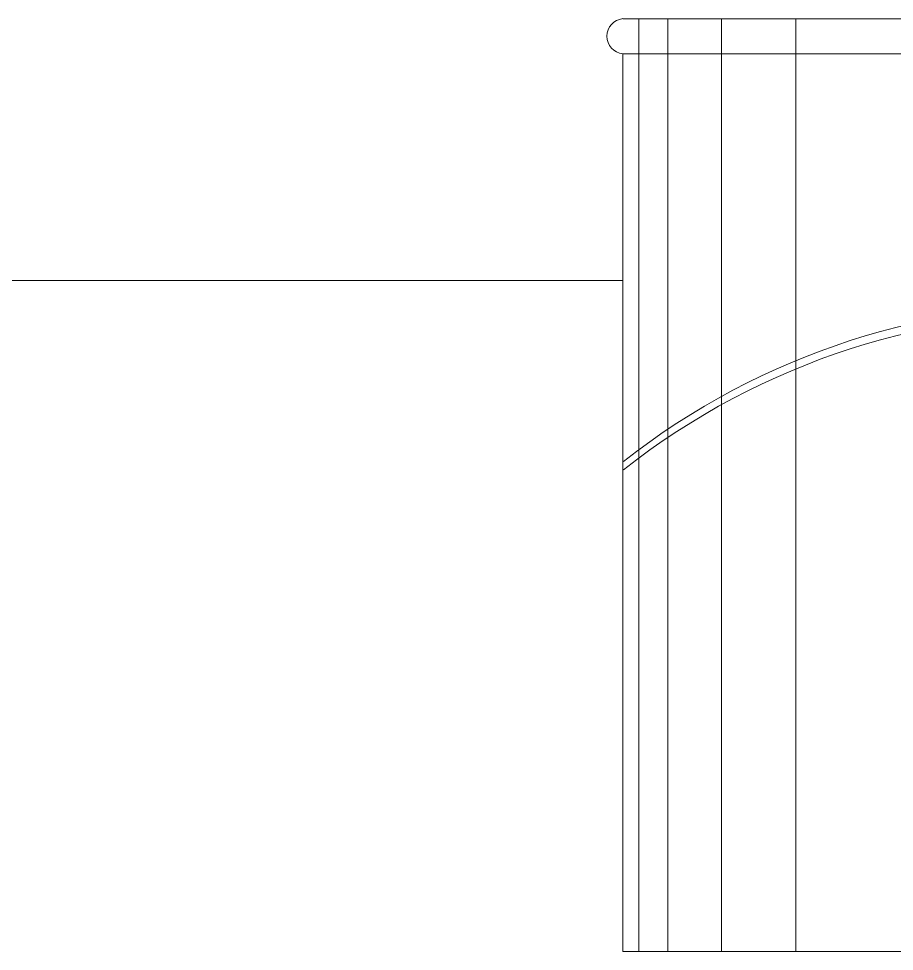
# Model space of a CAD drawing. Header units: millimetres. Extents: x -51 to 151, y -74 to 104.
# Drawn here: x 84.7451 to 84.9409, y -64.8473 to -64.6387 of the extents above; entities that cross this region are included whole.
import ezdxf

# ---------------------------------------------------------------- set-up
doc = ezdxf.new("R2010")
doc.units = ezdxf.units.MM
doc.header["$LTSCALE"] = 15
doc.layers.add('G', color=8, linetype='Continuous')

# ---------------------------------------------------------------- blocks, each defined once
blk = doc.blocks.new('sf')
at = {"color": 43, "lineweight": 5}
for p, q in [((17714.82, 470560.55), (18114.82, 470560.55)), ((18040.95, 470162.57), (18040.95, 470560.55)), ((18072.68, 470162.57), (18072.68, 470560.55)), ((18095.6, 470162.57), (18095.6, 470560.55)), ((18107.94, 470162.57), (18107.94, 470560.55)), ((17714.82, 470545.55), (18114.82, 470545.55)), ((18114.82, 470545.55), (18114.82, 470162.57)), ((18114.82, 470162.57), (17714.82, 470162.57))]:
    blk.add_line(p, q, dxfattribs=at)
for centre, radius, start, end in [((18113.98, 470553.05), 7.55, 276.4136, 83.5864), ((17921.88, 470126.47), 311.74, 51.8364, 131.7408), ((17921.88, 470122.94), 311.74, 51.8364, 131.7408)]:
    blk.add_arc(centre, radius, start, end, dxfattribs=at)

msp = doc.modelspace()

# ---------------------------------------------------------------- linework, layer by layer
at = {"layer": 'G', "lineweight": 0}
msp.add_lwpolyline([(84.88016, -64.69729), (84.48292, -64.69729)], dxfattribs=at)

# ---------------------------------------------------------------- block references
at = {"lineweight": 5, "xscale": -0.0005240255359560251, "yscale": 0.0005240255359560251, "zscale": 0.0005240255359560251}
msp.add_blockref('sf', (94.37279, -311.22448), dxfattribs=at)

doc.saveas('drawing.dxf')
